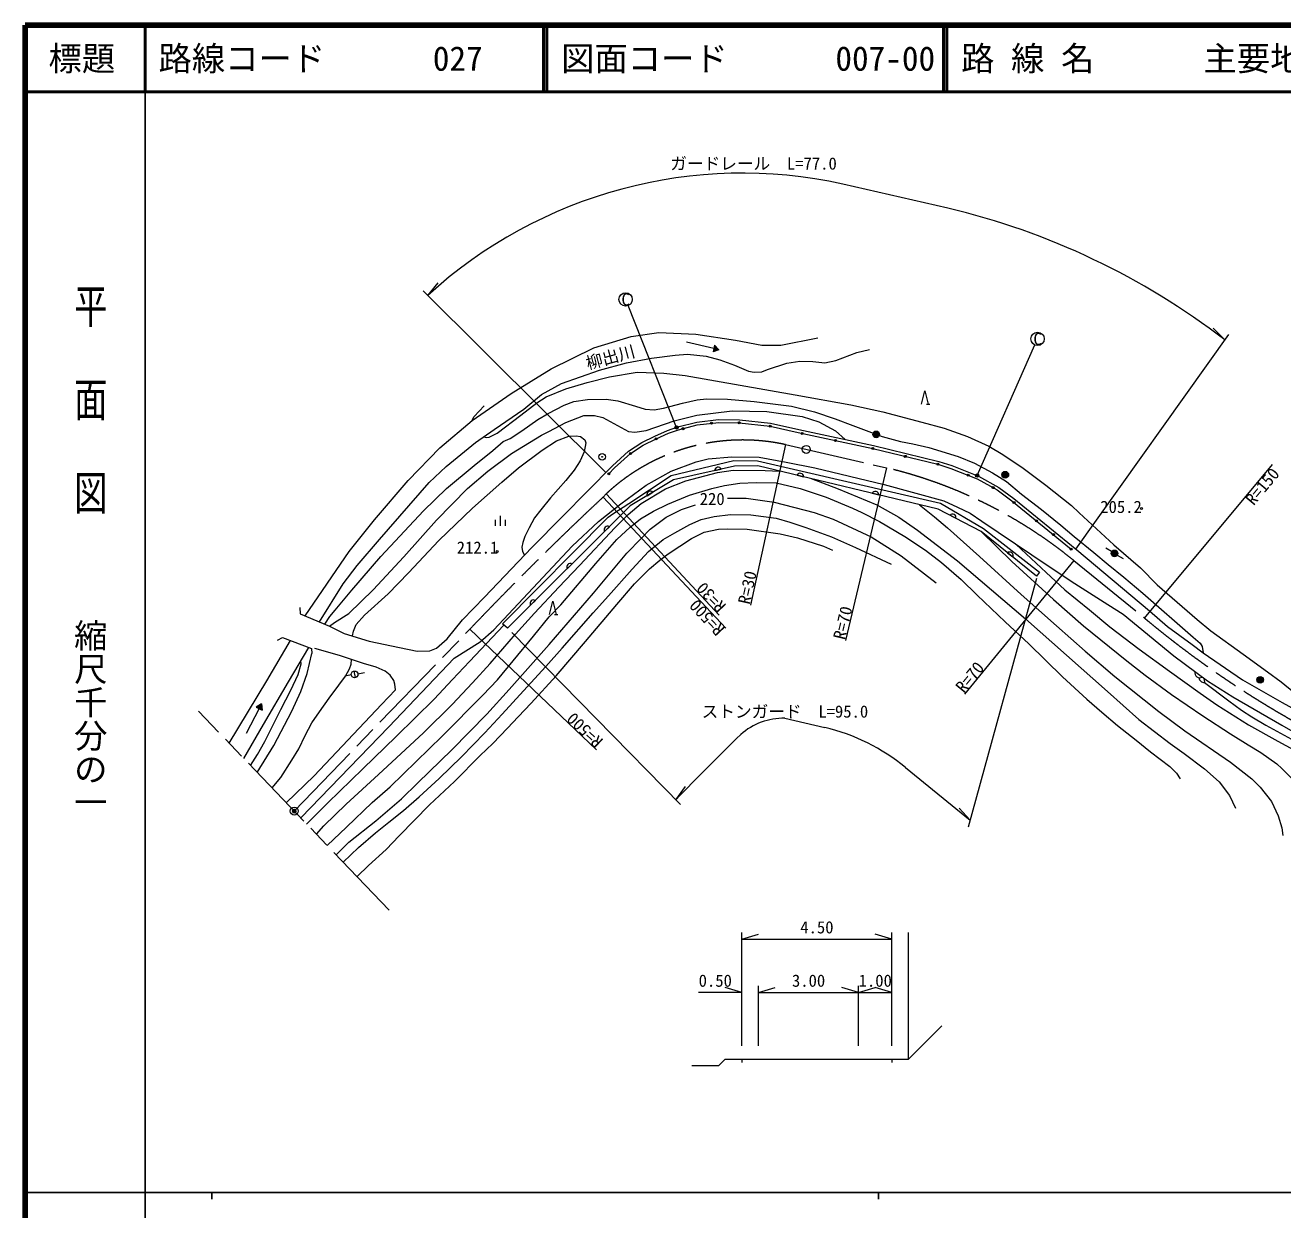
# Model space of a CAD drawing. Units: millimetres, scale not verified, with parts at other scales. Extents: x 40000 to 680000, y 20000 to 380000.
# Drawn here: x 40000 to 228634, y 202409 to 380000 of the extents above; entities that cross this region are included whole.
import ezdxf
from ezdxf.enums import TextEntityAlignment as Align

# ---------------------------------------------------------------- set-up
doc = ezdxf.new("R2010")
doc.units = ezdxf.units.MM
doc.header["$LTSCALE"] = 1000
doc.header["$PDMODE"] = 32
doc.header["$PDSIZE"] = 500
doc.linetypes.add('CHAIN', pattern=[18.5, 12, -1.5, 3.5, -1.5])
for name, color, linetype, lineweight in [('M-BGD', 7, 'Continuous', 13), ('M-BMK', 2, 'CHAIN', 13), ('M-BMK-SRVR', 3, 'Continuous', 13), ('M-STR-HTXT', 7, 'Continuous', 13), ('M-STR-STRC', 7, 'Continuous', 13), ('M-TTL', 2, 'Continuous', 140), ('M-TTL-BAND', 7, 'Continuous', 25), ('M-TTL-LINE', 7, 'Continuous', 50)]:
    doc.layers.add(name, color=color, linetype=linetype, lineweight=lineweight)
for name, color, linetype in [('M-BMK-HTXT', 7, 'Continuous'), ('M-OTRS', 6, 'Continuous'), ('M-TTL-TXT', 7, 'Continuous')]:
    doc.layers.add(name, color=color, linetype=linetype)
doc.styles.add('@ＭＳ ゴシック', font='')
doc.styles.add('ＭＳ ゴシック', font='')
doc.styles.get('@ＭＳ ゴシック').set_extended_font_data('@MS Gothic')
doc.styles.get('ＭＳ ゴシック').set_extended_font_data('MS Gothic')

msp = doc.modelspace()

# ---------------------------------------------------------------- hatches: boundary and pattern name
at = {"layer": 'M-BGD'}
for points in [[(143167, 331035), (144059, 331341), (143393, 332009)], [(138511, 319509, -0.41421), (138661, 319659, -0.41421), (138811, 319509, -1)], [(142772, 320319, -0.41421), (142922, 320469, -0.41421), (143072, 320319, -1)], [(146941, 320411, -0.41421), (147091, 320561, -0.41421), (147241, 320411, -1)], [(151581, 319886, -0.41421), (151731, 320036, -0.41421), (151881, 319886, -1)], [(156400, 318803, -0.41421), (156550, 318953, -0.41421), (156700, 318803, -1)], [(167131, 318660, -1), (168131, 318660, -0.41421), (167631, 318160, -0.41421)], [(134474, 317979, -0.41421), (134624, 318129, -0.41421), (134774, 317979, -1)], [(161391, 317737, -0.41421), (161541, 317887, -0.41421), (161691, 317737, -1)], [(130645, 315771, -0.41421), (130795, 315921, -0.41421), (130945, 315771, -1)], [(166978, 316545, -0.41421), (167128, 316695, -0.41421), (167278, 316545, -1)], [(171860, 315362, -0.41421), (172010, 315512, -0.41421), (172160, 315362, -1)], [(176742, 314180, -0.41421), (176892, 314330, -0.41421), (177042, 314180, -1)], [(127387, 312752, -0.41421), (127537, 312902, -0.41421), (127687, 312752, -1)], [(181269, 312536, -0.41421), (181419, 312686, -0.41421), (181569, 312536, -1)], [(186502, 312609, -1), (187502, 312609, -0.41421), (187002, 312109, -0.41421)], [(185035, 310670, -0.41421), (185185, 310820, -0.41421), (185335, 310670, -1)], [(188166, 308430, -0.41421), (188316, 308580, -0.41421), (188466, 308430, -1)], [(191540, 305690, -0.41421), (191690, 305840, -0.41421), (191840, 305690, -1)], [(194079, 303628, -0.41421), (194229, 303778, -0.41421), (194379, 303628, -1)], [(196750, 301460, -0.41421), (196900, 301610, -0.41421), (197050, 301460, -1)], [(202947, 301079, -1), (203805, 300567, -1)], [(224720, 281863, -1), (225720, 281863, -0.41421), (225220, 281363, -0.41421)], [(75537, 277313), (75466, 278254), (74651, 277777)]]:
    msp.add_hatch(color=256, dxfattribs=at).paths.add_polyline_path(points)
h = msp.add_hatch(color=256, dxfattribs=at)
edge = h.paths.add_edge_path()
edge.add_ellipse((126541, 315288), major_axis=(49.9, -3.5), ratio=1, start_angle=4.00478, end_angle=-175.99522, ccw=False)
at = {"layer": 'M-STR-HTXT'}
for points in [[(137795, 319939, -1), (137593, 319482, -0.41421), (137466, 319811, -0.41421)], [(183004, 312573, -1), (182536, 312397, -1)]]:
    msp.add_hatch(color=256, dxfattribs=at).paths.add_polyline_path(points)

# ---------------------------------------------------------------- linework, layer by layer
at = {"layer": 'M-BGD'}
for p, q in [((143280, 331522), (139189, 332472)), ((143393, 332009), (143167, 331035)), ((144059, 331341), (143393, 332009)), ((144059, 331341), (143167, 331035)), ((175188, 323163), (175688, 323163)), ((143436, 313226), (144403, 313441)), ((155781, 312532), (156744, 312300)), ((133282, 309463), (134130, 309975)), ((167054, 309823), (168018, 309592)), ((110558, 304941), (110558, 305841)), ((111308, 304941), (111308, 306441)), ((112058, 304941), (112058, 305841)), ((178712, 306528), (179591, 306071)), ((126917, 304110), (127618, 304809)), ((187352, 300901), (188124, 300279)), ((202947, 301079), (202088, 301592)), ((203805, 300567), (204664, 300054)), ((121309, 298521), (122011, 299221)), ((115817, 293049), (116519, 293748)), ((119379, 291652), (119879, 291652)), ((89320, 283174), (89516, 282193)), ((89908, 282782), (90889, 282978)), ((88928, 282586), (87947, 282390)), ((75094, 277545), (73143, 273826)), ((75466, 278254), (74651, 277777)), ((74651, 277777), (75537, 277313)), ((75466, 278254), (75537, 277313)), ((172500, 225000), (172500, 244000)), ((177500, 230000), (172500, 225000)), ((145000, 225000), (144000, 224000)), ((145000, 225000), (172500, 225000)), ((147500, 225000), (147500, 224500)), ((170000, 225000), (170000, 224500)), ((144000, 224000), (140000, 224000))]:
    msp.add_line(p, q, dxfattribs=at)
for points in [[(81982, 291442), (88612, 301087), (92418, 305856), (97432, 311726), (102180, 316658), (107044, 320734), (112880, 324797), (118903, 328475), (125294, 331610), (130898, 333340), (135061, 333942), (140605, 333673), (146546, 332795), (150502, 332012), (153355, 332016), (158880, 333140)], [(84128, 290547), (87674, 296252), (89817, 298995), (93141, 302880), (100586, 311463), (103151, 313845), (107533, 317440), (110339, 319365), (114806, 322437), (117434, 324618), (120420, 326295), (126125, 328271), (130188, 329370), (133954, 330097), (137484, 330507), (139321, 330664), (142162, 330380), (144166, 329811), (146385, 329013), (148469, 328114), (149339, 327994), (150514, 328040), (151363, 328366), (154258, 329323), (156174, 329634), (158127, 329573), (159928, 329390), (161585, 329741), (164743, 330911), (166650, 331363)], [(108765, 318285), (109252, 318206), (109596, 318223), (110803, 318830), (114364, 321544), (116728, 323403), (118162, 324267), (121116, 325462), (124281, 326436), (127665, 327266), (131783, 327958), (135789, 327834), (138987, 327494), (155513, 324595), (163850, 323079), (168641, 322052), (174507, 320475), (177829, 319604), (181340, 318330), (184519, 316872), (186640, 315662), (189673, 313577), (193092, 311059), (196943, 307974), (198069, 306879), (203307, 302111), (207304, 298641), (209804, 296118), (215794, 290905), (217813, 289204), (222663, 285712), (226347, 283080), (228382, 281540), (231615, 278937)], [(174438, 323163), (174938, 325163), (175438, 323163)], [(84963, 290199), (85691, 291375), (86498, 292297), (89019, 295279), (93323, 300343), (99756, 307189), (103217, 310563), (107363, 313968), (110140, 316261), (111719, 317612), (112747, 318029), (114491, 319173), (116914, 320902), (118459, 321791), (120858, 323050), (122309, 323566), (124358, 323890), (127146, 323918), (128907, 323673), (131528, 322871), (132984, 322429), (134323, 322332), (135761, 322571), (138613, 323355), (140772, 323835), (142195, 323996), (145343, 323926), (149331, 323570), (154921, 322881), (158380, 322034), (161505, 320995), (164130, 319972), (168526, 318325), (171289, 317609), (173135, 317263), (175554, 316697), (179949, 315340), (182374, 314323), (185094, 312887), (187195, 311575), (189456, 309706), (192439, 307380), (195337, 305045), (197345, 303339), (200276, 300950), (202441, 299158), (204781, 297256), (207631, 294857), (215179, 288240), (216217, 287364), (216545, 286855), (216704, 285891)], [(106976, 320677), (107328, 321337), (108855, 322934)], [(85639, 289917), (87862, 288819), (91603, 287675), (96159, 286687), (98788, 286167), (100678, 286213), (101701, 286607), (103276, 288016), (105577, 290867), (108899, 294272), (115994, 301722), (120601, 306324), (128088, 313955), (130517, 316127), (132474, 317452), (134434, 318387), (136351, 319262), (137878, 319771), (140719, 320505), (143995, 320902), (147120, 320860), (151806, 320330), (156052, 319369), (167228, 316984), (177013, 314613), (178976, 313989), (182977, 312402), (186040, 310713), (188284, 309036), (197722, 301371), (208646, 292180), (211331, 289876), (215027, 287136), (216704, 285891), (222573, 281855), (228526, 278450), (249212, 267058)], [(86417, 290455), (88557, 291807), (92179, 295334), (96805, 300310), (101719, 305776), (106365, 310533), (109405, 313117), (112926, 315790), (117431, 318540), (118539, 319087), (121101, 320456), (123815, 321475), (125376, 321491), (126654, 321204), (130477, 319106), (131439, 318965), (133145, 319216), (137343, 320692), (140745, 321549), (146034, 322169), (151238, 322096), (156562, 321319), (159058, 320550), (161515, 319200), (163013, 317883)], [(127537, 312752), (128399, 313630), (130795, 315771), (132698, 317061), (134624, 317979), (136516, 318843), (138005, 319340), (140803, 320062), (144019, 320452), (147091, 320411), (151731, 319886), (155955, 318930), (167128, 316545), (176892, 314180), (178825, 313565), (182785, 311995), (185795, 310334), (188008, 308681), (196900, 301460)], [(89107, 288438), (89245, 289177), (89655, 290173), (90899, 291531), (94423, 294761), (97487, 297878), (102033, 302764), (107109, 307614), (111515, 311468), (113986, 313631), (117520, 316298), (119705, 317685), (121567, 318412), (122651, 318426), (123315, 318348), (123918, 317817), (124074, 317391), (123835, 316017), (123235, 314708), (122321, 313295), (121118, 311750), (118783, 309144), (117354, 307344), (116416, 306135), (115583, 304643), (114945, 303369), (114624, 302433), (114482, 301757), (114576, 301093), (114894, 300566)], [(81332, 261172), (94537, 274828), (104331, 285106), (108253, 287548), (110304, 289372), (122034, 301876), (125973, 305610), (129325, 308264), (133148, 311038), (136870, 313160), (140654, 314541), (142463, 315001), (146012, 315291), (150106, 315258), (154141, 314506), (158431, 313637), (168814, 311141), (177774, 308704), (179861, 307766), (181738, 306828), (183504, 305623), (190975, 300599), (196886, 296668), (202405, 293157), (204663, 291697), (212275, 285444), (217347, 281697), (221125, 279298), (228462, 275050), (233355, 272275)], [(83681, 258724), (84786, 259956), (88157, 263202), (93014, 267679), (99759, 273903), (104039, 278155), (107115, 281393), (109721, 284299), (113558, 288726), (116401, 291865), (120035, 295771), (123123, 298987), (128500, 304688), (130458, 306659), (132403, 308289), (136066, 310496), (139093, 311716), (143827, 312934), (146185, 313281), (150973, 313219), (153186, 313155)], [(85307, 257028), (88184, 259779), (92068, 263491), (94747, 265837), (102529, 273426), (108650, 279576), (110832, 281880), (113193, 284696), (116246, 288398), (118580, 291306), (120352, 293107), (125572, 299299), (128761, 302884), (130746, 304767), (132290, 305981), (134240, 307134), (136372, 308206), (139662, 309545), (142989, 310524), (144883, 310969), (147181, 311340), (149640, 311434), (152641, 311378), (156227, 310557), (160148, 309248), (164069, 307607), (165504, 306953), (168159, 305589), (171961, 303357), (175013, 301307), (177438, 299471), (180385, 296878), (182763, 294542), (187003, 290545), (190525, 287267), (195593, 282301), (199213, 278942), (201467, 277008), (203831, 275008), (206628, 272793), (208805, 271091), (211661, 268858), (212665, 267871), (213226, 267032)], [(157866, 312031), (161914, 310515), (167750, 308113), (171013, 306261), (173855, 304292), (179844, 299708), (190055, 291021), (202312, 280113), (207027, 275895), (211744, 272320), (213837, 270799), (216868, 268527), (219075, 266563), (220618, 264523), (221538, 262613)], [(86630, 255648), (88534, 257526), (92589, 260732), (96439, 264033), (98911, 266408), (104016, 271358), (109243, 276719), (112593, 280407), (118597, 287133), (125231, 294829), (130242, 300844), (132406, 303062), (133756, 304443), (136163, 306229), (138454, 307405), (140538, 308089)], [(145357, 309079), (148163, 309079), (152359, 308518), (158316, 306957), (161201, 305927), (166900, 303304), (171398, 300453), (176653, 296404)], [(174150, 308118), (176364, 306277), (178315, 304641), (183126, 300325), (189361, 294629), (194702, 289971), (198989, 286143), (203447, 282383), (210027, 277120), (213946, 274206), (220780, 269537), (223985, 267042), (225234, 265788), (226914, 263631), (227952, 261490), (228490, 259694), (228622, 258536)], [(87684, 254550), (89998, 256743), (92528, 258905), (94545, 260523), (96746, 262261), (99118, 264307), (102106, 267056), (105460, 270328), (108963, 273899), (111535, 276705), (114739, 280188), (118096, 283879), (120537, 286614), (125189, 291919), (127479, 294462), (131031, 298442), (133474, 301079), (135697, 302878), (137420, 303894), (139683, 305138), (141395, 305882), (143326, 306360), (145770, 306655), (148836, 306581), (152663, 306081), (154665, 305507), (157108, 304690), (160949, 303286), (164525, 301709), (169905, 299212)], [(89777, 252369), (91484, 254004), (94154, 256430), (96078, 258488), (100667, 263114), (104379, 266610), (108239, 270499), (110130, 272337), (112337, 274610), (113939, 276334), (115914, 278380), (119652, 282484), (124034, 287627), (128726, 293175), (131369, 296239), (133651, 298497), (135192, 299788), (136465, 300727), (139944, 303048), (141853, 303997), (143990, 304425), (145379, 304509), (148272, 304470), (153263, 303752), (155828, 303166), (159742, 301883), (161067, 301305)], [(183382, 304101), (187979, 299612), (194245, 293894), (198755, 289935), (205218, 284708), (208001, 282558), (211949, 279665), (216634, 276443), (220780, 273759), (223421, 272110), (225350, 270960), (227713, 269292), (228498, 268553), (230026, 267037), (231125, 265582), (232300, 263600), (232679, 262628), (232880, 261839), (233237, 260359), (233338, 258413), (233315, 256044)], [(188640, 302170), (193136, 297949), (195953, 295331), (199639, 292348), (202709, 289818), (207095, 286466), (211638, 283146), (216226, 279855), (218733, 278115), (223466, 275107), (227881, 272659), (230920, 271010), (232365, 269840), (233770, 268199), (235105, 266165), (236147, 263539), (236453, 261460), (236495, 259797), (236297, 258317), (235363, 254811)], [(81186, 292689), (81235, 291753), (85639, 289917), (86417, 290455)], [(118629, 291652), (119129, 293652), (119629, 291652)], [(82222, 260244), (85376, 263411), (90647, 268505), (95651, 273390), (101328, 278947), (104097, 281904), (106662, 284585), (111806, 290045)], [(70610, 272350), (76227, 281719), (79818, 287738)], [(77843, 287804), (78595, 288198), (82966, 286552), (83016, 285783)], [(72815, 270052), (75737, 275188), (79508, 281571), (82567, 286703)], [(74822, 267959), (77283, 272004), (79996, 277160), (81371, 280089), (82301, 282825), (83016, 285783)], [(77025, 265662), (78370, 267225), (80016, 269823), (81043, 271494), (82013, 273534), (82999, 275417), (84156, 277059), (85602, 279132), (87043, 281069), (88065, 282412), (88646, 283489), (88891, 284220), (88953, 284910)], [(79153, 263444), (83339, 267482), (93466, 278184), (95555, 280362), (95454, 281220), (95273, 281754), (94770, 282582), (94016, 283181), (92647, 283755), (90770, 284300), (87135, 285521), (83453, 286575)], [(73795, 269030), (74849, 270674), (75966, 272633), (78346, 277416), (79858, 280305), (80954, 282649), (81387, 284264), (81369, 284693)], [(216794, 282106), (216892, 281467), (220514, 278696), (222447, 277319), (223977, 276316), (226096, 275050), (230457, 272662)]]:
    msp.add_lwpolyline(points, dxfattribs=at)
msp.add_lwpolyline([(111580, 290236), (127446, 306243), (128149, 306724), (130565, 308278), (136898, 312504), (146289, 314764), (149830, 314696), (177275, 308345), (183754, 304570), (192119, 297993), (191682, 297411), (183382, 304101), (176940, 307448), (149889, 313947), (146369, 313878), (137229, 311845), (130761, 307941), (112346, 289589)], close=True, dxfattribs=at)
for centre, radius in [((138661, 319509), 150), ((142922, 320319), 150), ((147091, 320411), 150), ((151731, 319886), 150), ((156550, 318803), 150), ((167631, 318660), 500), ((134624, 317979), 150), ((161541, 317737), 150), ((126541, 315288), 500), ((126541, 315288), 50), ((130795, 315771), 150), ((167128, 316545), 150), ((172010, 315362), 150), ((176892, 314180), 150), ((127537, 312752), 150), ((181419, 312536), 150), ((187002, 312609), 500), ((185185, 310670), 150), ((188316, 308430), 150), ((207438, 307541), 150), ((191690, 305690), 150), ((194229, 303628), 150), ((110780, 301099), 150), ((196900, 301460), 150), ((203376, 300823), 500), ((89418, 282684), 500), ((225220, 281863), 500)]:
    msp.add_circle(centre, radius, dxfattribs=at)
for centre, radius, start, end in [((143941, 313238), 505, 23.71268, 181.37087), ((156240, 312321), 505, 357.66234, 155.32053), ((133756, 309635), 505, 42.2854, 199.94359), ((167513, 309612), 505, 357.66234, 155.32053), ((179107, 306212), 505, 343.71617, 141.37436), ((127337, 304390), 505, 56.07294, 213.73113), ((187676, 300514), 505, 332.29669, 129.95488), ((121729, 298802), 505, 56.07294, 213.73113), ((116237, 293329), 505, 56.07294, 213.73113), ((216176, 282907), 735, 165.68127, 301.4137), ((216797, 282193), 733, 181.00785, 277.43147)]:
    msp.add_arc(centre, radius, start, end, dxfattribs=at)
at = {"layer": 'M-BMK'}
for p, q in [((154051, 317115), (169202, 313640)), ((126690, 309264), (127127, 309726)), ((197265, 299750), (207876, 291122)), ((80362, 262183), (106703, 289462)), ((94604, 247336), (65982, 277175))]:
    msp.add_line(p, q, dxfattribs=at)
for centre, radius, start, end in [((147616, 287813), 30000, 77.6135, 133.07639), ((152967, 245549), 70000, 50.741, 76.58982), ((468469, -55684), 500000, 133.12239, 136.34681), ((304023, 406256), 150000, 230.13506, 241.13235)]:
    msp.add_arc(centre, radius, start, end, dxfattribs=at)
at = {"layer": 'M-BMK-SRVR'}
for centre in [(157150, 316404), (80362, 262183)]:
    msp.add_circle(centre, 600, dxfattribs=at)
at = {"layer": 'M-OTRS'}
msp.add_point((80362, 262183), dxfattribs=at)
msp.add_point((80362, 262183), dxfattribs=at)
at = {"layer": 'M-STR-HTXT'}
for p, q in [((178394, 352569), (162631, 356184)), ((127071, 312919), (99675, 340183)), ((100384, 339477), (101970, 341352)), ((137694, 319710), (130435, 337963)), ((219929, 332819), (218199, 334560)), ((182770, 312485), (191443, 332058)), ((197609, 301463), (220510, 333634)), ((154051, 317115), (148767, 293056)), ((169202, 313640), (163030, 287753)), ((207876, 291122), (227106, 314149)), ((127138, 309736), (144108, 291568)), ((126690, 309264), (145107, 289598)), ((197265, 299750), (180881, 279703)), ((191697, 297040), (181458, 259760)), ((106703, 289462), (125696, 271343)), ((112975, 288972), (138301, 263173)), ((153952, 276100), (159925, 274731)), ((172031, 268714), (181748, 260813)), ((137600, 263887), (139045, 265872)), ((181748, 260813), (180077, 262612)), ((147500, 227000), (147500, 244000)), ((147500, 243000), (150000, 243750)), ((170000, 243000), (167500, 243750)), ((170000, 227000), (170000, 244000)), ((147500, 243000), (170000, 243000)), ((150000, 227000), (150000, 236000)), ((165000, 227000), (165000, 236000)), ((147500, 235000), (141000, 235000)), ((147500, 235000), (145000, 235750)), ((150000, 235000), (152500, 235750)), ((150000, 235000), (165000, 235000)), ((165000, 235000), (162500, 235750)), ((165000, 235000), (167500, 235750)), ((165000, 235000), (170000, 235000)), ((170000, 235000), (167500, 235750))]:
    msp.add_line(p, q, dxfattribs=at)
for centre in [(137694, 319710), (182770, 312485)]:
    msp.add_circle(centre, 250, dxfattribs=at)
for centre, radius, start, end in [((147616, 287813), 70000, 77.6135, 132.43342), ((152971, 245555), 109993, 52.50083, 76.63602), ((153763, 266396), 9706, 88.88921, 131.51101), ((468469, -55684), 460000, 134.27699, 135.99514), ((152965, 245543), 30006, 50.55085, 76.58856)]:
    msp.add_arc(centre, radius, start, end, dxfattribs=at)
at = {"layer": 'M-STR-STRC'}
for centre in [(130065, 338892), (191848, 332972)]:
    msp.add_circle(centre, 1000, dxfattribs=at)
at = {"layer": 'M-TTL'}
for p, q in [((40000, 380000), (40000, 20000)), ((680000, 380000), (40000, 380000))]:
    msp.add_line(p, q, dxfattribs=at)
at = {"layer": 'M-TTL-BAND'}
for p, q in [((58000, 370000), (58000, 20000)), ((40000, 205000), (579000, 205000)), ((68000, 205000), (68000, 204000)), ((168000, 205000), (168000, 204000))]:
    msp.add_line(p, q, dxfattribs=at)
at = {"layer": 'M-TTL-LINE'}
for p, q in [((58000, 380000), (58000, 370000)), ((117750, 380000), (117750, 370000)), ((118250, 380000), (118250, 370000)), ((177750, 380000), (177750, 370000)), ((178250, 380000), (178250, 370000)), ((40000, 370000), (680000, 370000))]:
    msp.add_line(p, q, dxfattribs=at)

# ---------------------------------------------------------------- texts
at = {"layer": 'M-BGD', "style": 'ＭＳ ゴシック'}
msp.add_text('220', height=1833, dxfattribs=at).set_placement((143043, 308986), align=Align.MIDDLE_CENTER)
for s, p in [('205.2', (201246, 307789)), ('212.1', (104728, 301690))]:
    msp.add_text(s, height=1833, dxfattribs=at).set_placement(p, align=Align.MIDDLE_LEFT)
at = {"layer": 'M-BMK-HTXT', "style": 'ＭＳ ゴシック'}
msp.add_text('柳出川', height=1833, rotation=15, dxfattribs=at).set_placement((128157, 328820), align=Align.BOTTOM_CENTER)
at = {"layer": 'M-STR-HTXT', "style": 'ＭＳ ゴシック'}
for s, p in [('ガードレール\u3000L=77.0', (149241, 357794)), ('ストンガード\u3000L=95.0', (153952, 275645)), ('4.50', (158750, 243300)), ('3.00', (157500, 235300)), ('1.00', (167500, 235300))]:
    msp.add_text(s, height=1833, dxfattribs=at).set_placement(p, align=Align.BOTTOM_CENTER)
for s, rotation, p in [('R=150', 50.135, (222856, 309060)), ('R=30', 133.048, (143915, 291775)), ('R=500', 136.347, (125544, 271487))]:
    msp.add_text(s, height=1833, rotation=rotation, dxfattribs=at).set_placement(p, align=Align.TOP_LEFT)
for s, rotation, p in [('R=30', 77.613, (149213, 292958)), ('R=500', 133.122, (145440, 289911)), ('R=70', 76.59, (163474, 287647)), ('R=70', 50.741, (181235, 279414))]:
    msp.add_text(s, height=1833, rotation=rotation, dxfattribs=at).set_placement(p, align=Align.BOTTOM_LEFT)
msp.add_text('0.50', height=1833, dxfattribs=at).set_placement((146000, 235300), align=Align.BOTTOM_RIGHT)
at = {"layer": 'M-STR-STRC', "style": 'ＭＳ ゴシック'}
for p in [(130065, 338892), (191848, 332972)]:
    msp.add_text('C', height=1833, dxfattribs=at).set_placement(p, align=Align.MIDDLE_CENTER)
at = {"layer": 'M-TTL-BAND', "style": '@ＭＳ ゴシック', "width": 1.4}
msp.add_text('平  面  図', height=3666, rotation=270, dxfattribs=at).set_placement((49777, 306475), align=Align.MIDDLE_RIGHT)
at = {"layer": 'M-TTL-BAND', "style": '@ＭＳ ゴシック'}
msp.add_text('縮尺千分の一', height=3666, rotation=270, dxfattribs=at).set_placement((49777, 261030), align=Align.MIDDLE_RIGHT)
at = {"layer": 'M-TTL-TXT', "style": 'ＭＳ ゴシック'}
msp.add_text('標題', height=3666, dxfattribs=at).set_placement((48500, 375000), align=Align.MIDDLE_CENTER)
for s, p in [('路線コード', (60000, 375000)), ('路 線 名', (180380, 375000)), ('主要地方道\u3000山口徳山線', (216734, 375000)), ('027', (101142, 375000)), ('図面コード', (120380, 375000)), ('007-00', (161521, 375000))]:
    msp.add_text(s, height=3666, dxfattribs=at).set_placement(p, align=Align.MIDDLE_LEFT)

doc.saveas('drawing.dxf')
